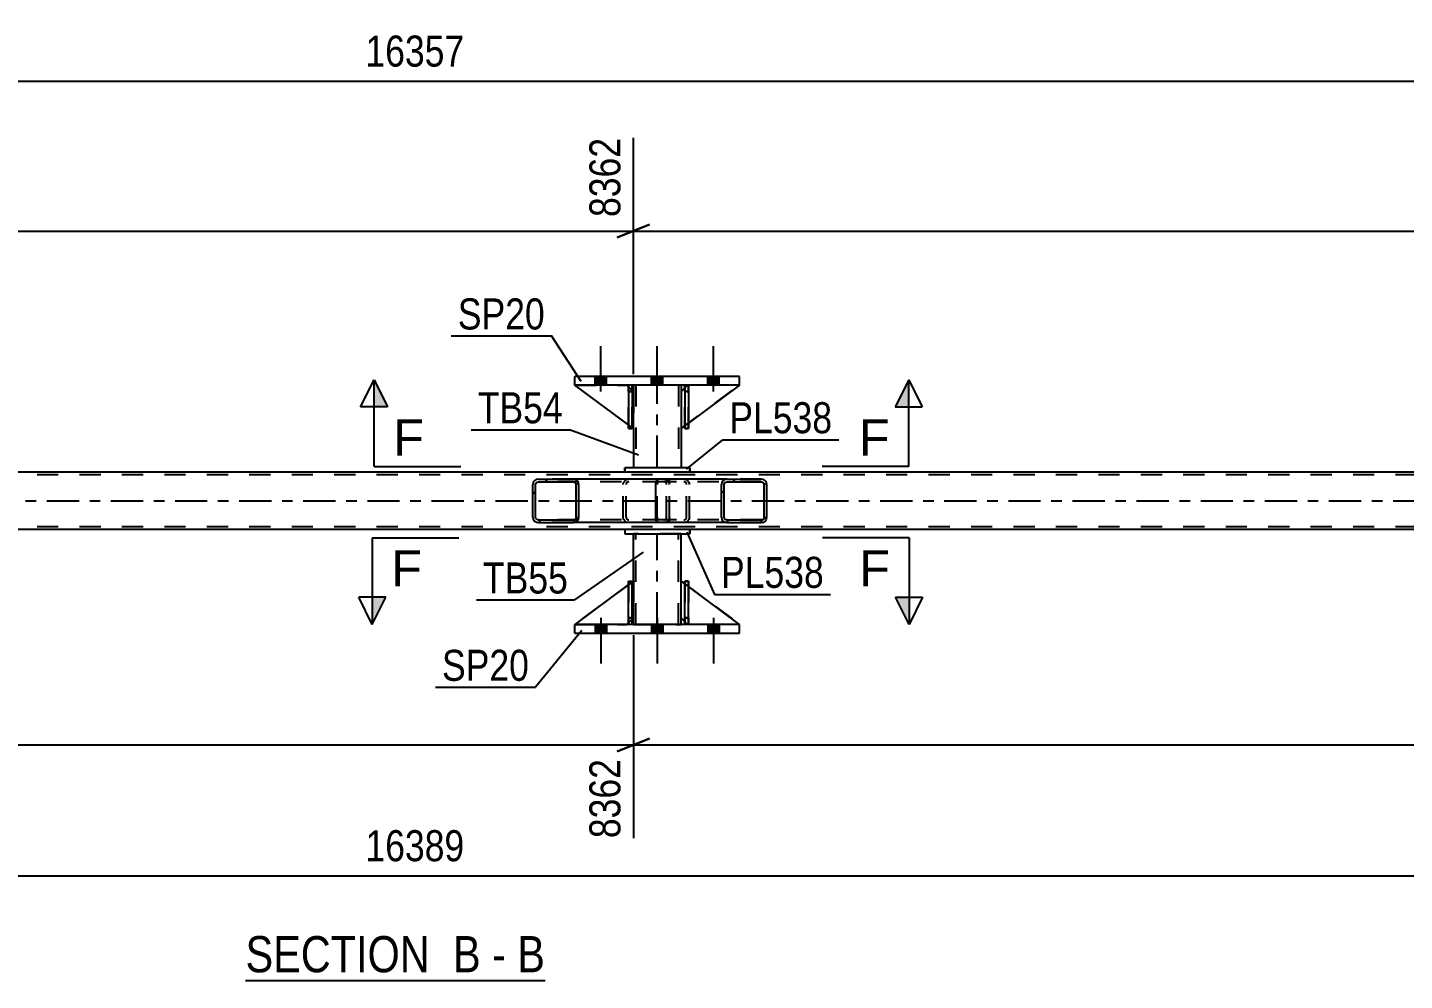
# Model space of a CAD drawing. Header units: millimetres. Extents: x -75 to 766, y -434 to 160.
# Drawn here: x 299.6 to 426.7, y -265.1 to -177.2 of the extents above; entities that cross this region are included whole.
import ezdxf

# ---------------------------------------------------------------- set-up
doc = ezdxf.new("R2010")
doc.units = ezdxf.units.MM
doc.linetypes.add('DXK_LINE_DOT2', pattern=[3.9198, 1.9599, -1.9599])
doc.linetypes.add('DXK_LINE_DOT3', pattern=[5.9187, 2.979, -0.9799, 0.9799, -0.9799])
doc.styles.add('Arial', font='arial.ttf', dxfattribs={"height": 0.2})
doc.styles.add('Arial Narrow', font='ARIALN.TTF', dxfattribs={"height": 0.2})

# ---------------------------------------------------------------- blocks, each defined once
blk = doc.blocks.new('Unknown-814185074-12 - 5260')
at = {"color": 6, "linetype": 'Continuous'}
blk.add_line((319.7, -265.13), (347.35, -265.13), dxfattribs=at)
at = {"color": 0, "linetype": 'Continuous'}
for points in [[(337.81, -264.38), (337.81, -260.88), (319.7, -260.88), (319.7, -264.38)], [(341.42, -264.38), (341.42, -260.88), (338.86, -260.88), (338.86, -264.38)], [(343.74, -264.38), (343.74, -260.88), (342.47, -260.88), (342.47, -264.38)], [(347.35, -264.38), (347.35, -260.88), (344.79, -260.88), (344.79, -264.38)]]:
    blk.add_wipeout(points, dxfattribs=at)
at = {"color": 7, "linetype": 'Continuous', "style": 'Arial Narrow'}
for s, p in [('SECTION ', (319.7, -264.38)), ('B', (338.86, -264.38)), ('B', (344.79, -264.38)), ('-', (342.47, -264.38))]:
    blk.add_text(s, height=3.34, dxfattribs=at).set_placement(p)
blk = doc.blocks.new('Part-814185074-5375 - 5260')
at = {"color": 2, "linetype": 'Continuous'}
for p, q in [((360.27, -210.44), (359.91, -210.79)), ((359.91, -210.79), (359.91, -214.19)), ((365.31, -210.19), (360.59, -213.69)), ((360.27, -213.93), (359.91, -214.19))]:
    blk.add_line(p, q, dxfattribs=at)
at = {"color": 7, "linetype": 'DXK_LINE_DOT2'}
for p, q in [((360.51, -210.19), (360.27, -210.44)), ((365.31, -210.19), (360.51, -210.19)), ((360.59, -213.69), (360.27, -213.93))]:
    blk.add_line(p, q, dxfattribs=at)
blk = doc.blocks.new('Part-814185074-5311 - 5260')
at = {"color": 7, "linetype": 'DXK_LINE_DOT2'}
for p, q in [((360.59, -228.27), (360.27, -228.27)), ((360.27, -231.67), (360.27, -228.27)), ((360.27, -228.27), (360.27, -232.27)), ((360.59, -228.27), (360.59, -231.67)), ((360.59, -232.27), (360.59, -228.27)), ((360.59, -231.67), (360.27, -231.67)), ((360.27, -232.27), (360.27, -231.67)), ((360.59, -232.27), (360.27, -232.27)), ((360.59, -231.67), (360.59, -232.27)), ((360.59, -232.27), (360.59, -232.27))]:
    blk.add_line(p, q, dxfattribs=at)
blk = doc.blocks.new('Part-814185074-5313 - 5260')
at = {"color": 2, "linetype": 'Continuous'}
for p, q in [((360.27, -232.27), (360.27, -228.27)), ((360.27, -228.27), (360.59, -228.27)), ((360.59, -232.27), (360.59, -228.27)), ((360.27, -232.27), (360.27, -232.27)), ((360.59, -232.27), (360.27, -232.27))]:
    blk.add_line(p, q, dxfattribs=at)
at = {"color": 7, "linetype": 'DXK_LINE_DOT2'}
for p, q in [((360.27, -228.27), (360.27, -231.67)), ((360.59, -231.67), (360.59, -228.27)), ((360.27, -231.67), (360.27, -232.27)), ((360.27, -231.67), (360.59, -231.67)), ((360.59, -232.27), (360.59, -231.67)), ((360.59, -232.27), (360.59, -232.27))]:
    blk.add_line(p, q, dxfattribs=at)
blk = doc.blocks.new('Part-814185074-5324 - 5260')
at = {"color": 2, "linetype": 'Continuous'}
for p, q in [((355.51, -210.19), (355.51, -210.79)), ((359.91, -210.19), (359.91, -210.79)), ((355.51, -214.19), (355.51, -217.83)), ((359.91, -214.19), (359.91, -217.83))]:
    blk.add_line(p, q, dxfattribs=at)
at = {"color": 7, "linetype": 'DXK_LINE_DOT2'}
for p, q in [((359.91, -210.19), (355.51, -210.19)), ((355.51, -210.79), (355.51, -214.19)), ((355.75, -210.19), (355.75, -217.83)), ((359.67, -210.19), (359.67, -217.83)), ((359.91, -210.79), (359.91, -214.19)), ((359.91, -217.83), (355.51, -217.83))]:
    blk.add_line(p, q, dxfattribs=at)
at = {"color": 7, "linetype": 'DXK_LINE_DOT3'}
blk.add_line((357.71, -217.83), (357.71, -210.19), dxfattribs=at)
blk = doc.blocks.new('Part-814185074-5329 - 5260')
at = {"color": 2, "linetype": 'Continuous'}
for p, q in [((360.71, -217.83), (354.71, -217.83)), ((354.71, -218.23), (354.71, -217.83)), ((354.71, -217.83), (354.71, -217.83)), ((360.71, -218.23), (354.71, -218.23)), ((354.71, -218.23), (354.71, -218.23)), ((360.71, -217.83), (360.71, -218.23)), ((360.71, -217.83), (360.71, -217.83)), ((360.71, -218.23), (360.71, -218.23))]:
    blk.add_line(p, q, dxfattribs=at)
at = {"color": 7, "linetype": 'DXK_LINE_DOT2'}
for p, q in [((360.71, -217.83), (354.71, -217.83)), ((354.71, -217.83), (354.71, -218.23)), ((360.71, -218.23), (354.71, -218.23)), ((360.71, -218.23), (360.71, -217.83))]:
    blk.add_line(p, q, dxfattribs=at)
blk = doc.blocks.new('Part-814185074-5334 - 5260')
at = {"color": 2, "linetype": 'Continuous'}
for p, q in [((354.71, -223.51), (354.71, -223.91)), ((360.71, -223.51), (354.71, -223.51)), ((360.71, -223.51), (360.71, -223.91)), ((360.71, -223.51), (360.71, -223.51)), ((354.71, -223.91), (360.71, -223.91)), ((360.71, -223.91), (360.71, -223.91))]:
    blk.add_line(p, q, dxfattribs=at)
at = {"color": 7, "linetype": 'DXK_LINE_DOT2'}
for p, q in [((354.71, -223.51), (354.71, -223.91)), ((360.71, -223.91), (360.71, -223.51)), ((360.71, -223.51), (360.71, -223.51)), ((360.71, -223.91), (360.71, -223.91))]:
    blk.add_line(p, q, dxfattribs=at)
blk = doc.blocks.new('Part-814185074-5339 - 5260')
at = {"color": 2, "linetype": 'Continuous'}
for p, q in [((355.51, -228.27), (355.51, -223.91)), ((359.91, -228.27), (359.91, -223.91)), ((355.51, -232.27), (355.51, -231.67)), ((359.91, -232.27), (359.91, -231.67))]:
    blk.add_line(p, q, dxfattribs=at)
at = {"color": 7, "linetype": 'DXK_LINE_DOT2'}
for p, q in [((359.91, -223.91), (355.51, -223.91)), ((355.75, -232.27), (355.75, -223.91)), ((359.67, -232.27), (359.67, -223.91)), ((355.51, -231.67), (355.51, -228.27)), ((359.91, -231.67), (359.91, -228.27)), ((355.51, -232.27), (359.91, -232.27))]:
    blk.add_line(p, q, dxfattribs=at)
at = {"color": 7, "linetype": 'DXK_LINE_DOT3'}
blk.add_line((357.71, -232.27), (357.71, -223.91), dxfattribs=at)
blk = doc.blocks.new('Part-814185074-5340 - 5260')
at = {"color": 2, "linetype": 'Continuous'}
for p, q in [((360.59, -210.19), (360.27, -210.19)), ((360.27, -210.19), (360.27, -214.19)), ((360.59, -210.19), (360.59, -210.19)), ((360.59, -210.19), (360.59, -214.19)), ((360.59, -214.19), (360.27, -214.19))]:
    blk.add_line(p, q, dxfattribs=at)
at = {"color": 7, "linetype": 'DXK_LINE_DOT2'}
for p, q in [((360.27, -210.79), (360.27, -210.19)), ((360.59, -210.79), (360.27, -210.79)), ((360.27, -210.79), (360.27, -214.19)), ((360.59, -210.79), (360.59, -210.19)), ((360.59, -210.19), (360.59, -210.19)), ((360.59, -214.19), (360.59, -210.79))]:
    blk.add_line(p, q, dxfattribs=at)
blk = doc.blocks.new('Part-814185074-5355 - 5260')
at = {"color": 2, "linetype": 'Continuous'}
for p, q in [((350.11, -210.19), (350.11, -209.39)), ((365.31, -209.39), (350.11, -209.39)), ((365.31, -210.19), (365.31, -209.39)), ((365.31, -210.19), (350.11, -210.19))]:
    blk.add_line(p, q, dxfattribs=at)
at = {"color": 7, "linetype": 'DXK_LINE_DOT2'}
for p, q in [((350.11, -210.19), (350.11, -209.39)), ((365.31, -210.19), (365.31, -209.39))]:
    blk.add_line(p, q, dxfattribs=at)
blk = doc.blocks.new('Part-814185074-5360 - 5260')
at = {"color": 2, "linetype": 'Continuous'}
for p, q in [((350.11, -233.07), (350.11, -232.27)), ((365.31, -232.27), (350.11, -232.27)), ((365.31, -233.07), (365.31, -232.27)), ((350.11, -233.07), (365.31, -233.07))]:
    blk.add_line(p, q, dxfattribs=at)
at = {"color": 7, "linetype": 'DXK_LINE_DOT2'}
for p, q in [((350.11, -233.07), (350.11, -232.27)), ((365.31, -233.07), (365.31, -232.27))]:
    blk.add_line(p, q, dxfattribs=at)
blk = doc.blocks.new('Part-814185074-5361 - 5260')
at = {"color": 2, "linetype": 'Continuous'}
for p, q in [((359.91, -231.67), (359.91, -228.27)), ((360.27, -228.54), (359.91, -228.27)), ((365.31, -232.27), (360.59, -228.77)), ((360.27, -232.03), (359.91, -231.67))]:
    blk.add_line(p, q, dxfattribs=at)
at = {"color": 7, "linetype": 'DXK_LINE_DOT2'}
for p, q in [((360.59, -228.77), (360.27, -228.54)), ((360.51, -232.27), (360.27, -232.03)), ((365.31, -232.27), (360.51, -232.27)), ((365.31, -232.27), (365.31, -232.27)), ((365.31, -232.27), (365.31, -232.27))]:
    blk.add_line(p, q, dxfattribs=at)
blk = doc.blocks.new('Part-814185074-5362 - 5260')
at = {"color": 7, "linetype": 'DXK_LINE_DOT2'}
for p, q in [((359.91, -231.67), (359.91, -228.27)), ((359.91, -228.27), (365.31, -232.27)), ((360.51, -232.27), (359.91, -231.67)), ((365.31, -232.27), (360.51, -232.27))]:
    blk.add_line(p, q, dxfattribs=at)
blk = doc.blocks.new('Part-814185074-5363 - 5260')
at = {"color": 2, "linetype": 'Continuous'}
for p, q in [((355.07, -228.6), (350.11, -232.27)), ((355.51, -228.27), (355.39, -228.37)), ((355.51, -231.67), (355.51, -228.27)), ((355.07, -232.12), (354.91, -232.27)), ((355.51, -231.67), (355.39, -231.8)), ((355.51, -231.67), (355.51, -231.67))]:
    blk.add_line(p, q, dxfattribs=at)
at = {"color": 7, "linetype": 'DXK_LINE_DOT2'}
for p, q in [((355.39, -228.37), (355.07, -228.6)), ((355.51, -231.67), (355.51, -228.27)), ((350.11, -232.27), (354.91, -232.27)), ((355.51, -231.67), (354.91, -232.27)), ((355.39, -231.8), (355.07, -232.12))]:
    blk.add_line(p, q, dxfattribs=at)
blk = doc.blocks.new('Part-814185074-5366 - 5260')
at = {"linetype": 'Continuous'}
h = blk.add_hatch(dxfattribs=at)
h.set_pattern_fill('', scale=0.7, style=0, pattern_type=0)
h.set_pattern_definition([(45, (367.7873, -219.1703), (-1.57154, 1.57154), [])])
h.paths.add_polyline_path([(367.83, -219.35), (367.79, -219.17), (367.68, -219.01), (367.52, -218.91), (367.32, -218.87), (364.14, -218.87), (363.95, -218.91), (363.78, -219.01), (363.67, -219.17), (363.64, -219.35), (363.64, -222.39), (363.67, -222.58), (363.78, -222.73), (363.95, -222.84), (364.14, -222.87), (367.32, -222.87), (367.52, -222.84), (367.68, -222.73), (367.79, -222.58), (367.83, -222.39)])
h.paths.add_polyline_path([(367.56, -222.49), (367.5, -222.56), (367.42, -222.62), (367.32, -222.63), (364.14, -222.63), (364.04, -222.62), (363.96, -222.56), (363.91, -222.49), (363.89, -222.39), (363.89, -219.35), (363.91, -219.26), (363.96, -219.18), (364.04, -219.13), (364.14, -219.11), (367.32, -219.11), (367.42, -219.13), (367.5, -219.18), (367.56, -219.26), (367.57, -219.35), (367.57, -222.39)])
at = {"color": 2, "linetype": 'Continuous'}
for p, q in [((357.57, -219.35), (357.59, -219.17)), ((357.57, -222.39), (357.57, -219.35)), ((357.59, -219.17), (357.65, -219.01)), ((357.65, -219.01), (357.73, -218.91)), ((357.73, -218.91), (357.84, -218.87)), ((364.14, -218.87), (357.84, -218.87)), ((363.67, -219.17), (363.64, -219.35)), ((363.64, -222.39), (363.64, -219.35)), ((363.89, -219.35), (363.91, -219.26)), ((363.89, -222.39), (363.89, -219.35)), ((363.91, -219.26), (363.96, -219.18)), ((364.14, -218.87), (363.95, -218.91)), ((363.96, -219.18), (364.04, -219.13)), ((364.04, -219.13), (364.14, -219.11)), ((364.14, -218.87), (367.32, -218.87)), ((364.14, -219.11), (367.32, -219.11)), ((367.52, -218.91), (367.32, -218.87)), ((367.32, -219.11), (367.42, -219.13)), ((367.42, -219.13), (367.5, -219.18)), ((367.5, -219.18), (367.56, -219.26)), ((367.56, -219.26), (367.57, -219.35)), ((367.57, -222.39), (367.57, -219.35)), ((367.83, -219.35), (367.79, -219.17)), ((367.83, -222.39), (367.83, -219.35)), ((357.59, -222.58), (357.57, -222.39)), ((363.64, -222.39), (363.67, -222.58)), ((363.91, -222.49), (363.89, -222.39)), ((367.57, -222.39), (367.56, -222.49)), ((367.79, -222.58), (367.83, -222.39)), ((357.65, -222.73), (357.59, -222.58)), ((357.73, -222.84), (357.65, -222.73)), ((357.84, -222.87), (357.73, -222.84)), ((364.14, -222.87), (357.84, -222.87)), ((363.96, -222.56), (363.91, -222.49)), ((363.95, -222.84), (364.14, -222.87)), ((364.04, -222.62), (363.96, -222.56)), ((364.14, -222.63), (364.04, -222.62)), ((364.14, -222.63), (367.32, -222.63)), ((364.14, -222.87), (367.32, -222.87)), ((367.42, -222.62), (367.32, -222.63)), ((367.32, -222.87), (367.52, -222.84)), ((367.5, -222.56), (367.42, -222.62)), ((367.56, -222.49), (367.5, -222.56))]:
    blk.add_line(p, q, dxfattribs=at)
at = {"color": 7, "linetype": 'DXK_LINE_DOT2'}
for p, q in [((357.71, -219.26), (357.7, -219.35)), ((357.7, -222.39), (357.7, -219.35)), ((357.74, -219.18), (357.71, -219.26)), ((357.79, -219.13), (357.74, -219.18)), ((357.84, -219.11), (357.79, -219.13)), ((367.32, -219.11), (357.84, -219.11)), ((358.83, -219.11), (358.83, -218.87)), ((360.17, -218.87), (360.36, -218.91)), ((360.27, -219.13), (360.17, -219.11)), ((360.35, -219.18), (360.27, -219.13)), ((360.4, -219.26), (360.35, -219.18)), ((360.42, -219.35), (360.4, -219.26)), ((360.42, -222.39), (360.42, -219.35)), ((360.64, -219.17), (360.68, -219.35)), ((360.68, -222.39), (360.68, -219.35)), ((367.32, -218.87), (364.14, -218.87)), ((357.7, -222.39), (357.71, -222.49)), ((360.4, -222.49), (360.42, -222.39)), ((360.68, -222.39), (360.64, -222.58)), ((357.71, -222.49), (357.74, -222.56)), ((357.74, -222.56), (357.79, -222.62)), ((357.79, -222.62), (357.84, -222.63)), ((367.32, -222.63), (357.84, -222.63)), ((358.83, -222.87), (358.83, -222.63)), ((360.17, -222.63), (360.27, -222.62)), ((360.36, -222.84), (360.17, -222.87)), ((360.27, -222.62), (360.35, -222.56)), ((360.35, -222.56), (360.4, -222.49)), ((367.32, -222.87), (364.14, -222.87))]:
    blk.add_line(p, q, dxfattribs=at)
for centre, start, end in [((360.19, -219.37), 23.8494, 68.8059), ((360.19, -222.38), 291.1941, 336.1506)]:
    blk.add_arc(centre, 0.492, start, end, dxfattribs=at)
at = {"color": 2, "linetype": 'Continuous'}
for centre, start, end in [((364.12, -219.37), 111.1941, 156.1506), ((367.34, -219.37), 23.8494, 68.8059), ((364.12, -222.38), 203.8494, 248.8059), ((367.34, -222.38), 291.1941, 336.1506)]:
    blk.add_arc(centre, 0.492, start, end, dxfattribs=at)
blk = doc.blocks.new('Part-814185074-5370 - 5260')
at = {"color": 7, "linetype": 'DXK_LINE_DOT2'}
for p, q in [((355.51, -228.27), (350.11, -232.27)), ((355.51, -231.67), (355.51, -228.27)), ((355.51, -228.27), (355.51, -231.67)), ((350.11, -232.27), (354.91, -232.27)), ((354.91, -232.27), (355.51, -231.67)), ((355.51, -231.67), (354.91, -232.27)), ((355.51, -231.67), (355.51, -231.67))]:
    blk.add_line(p, q, dxfattribs=at)
blk = doc.blocks.new('Part-814185074-5371 - 5260')
at = {"color": 2, "linetype": 'Continuous'}
for p, q in [((355.07, -232.27), (355.07, -228.27)), ((355.07, -228.27), (355.39, -228.27)), ((355.39, -232.27), (355.39, -228.27)), ((355.07, -232.27), (355.07, -232.27)), ((355.39, -232.27), (355.07, -232.27))]:
    blk.add_line(p, q, dxfattribs=at)
at = {"color": 7, "linetype": 'DXK_LINE_DOT2'}
for p, q in [((355.07, -228.27), (355.07, -231.67)), ((355.39, -231.67), (355.39, -228.27)), ((355.07, -231.67), (355.07, -232.27)), ((355.07, -231.67), (355.39, -231.67)), ((355.39, -232.27), (355.39, -231.67)), ((355.39, -232.27), (355.39, -232.27))]:
    blk.add_line(p, q, dxfattribs=at)
blk = doc.blocks.new('Part-814185074-5373 - 5260')
at = {"color": 7, "linetype": 'DXK_LINE_DOT2'}
for p, q in [((355.07, -228.27), (355.39, -228.27)), ((355.07, -231.67), (355.07, -228.27)), ((355.07, -228.27), (355.07, -232.27)), ((355.39, -228.27), (355.39, -231.67)), ((355.39, -232.27), (355.39, -228.37)), ((355.39, -231.67), (355.07, -231.67)), ((355.07, -232.27), (355.07, -231.67)), ((355.39, -232.27), (355.07, -232.27)), ((355.39, -231.67), (355.39, -232.27)), ((355.39, -232.27), (355.39, -232.27))]:
    blk.add_line(p, q, dxfattribs=at)
blk = doc.blocks.new('Part-814185074-5396 - 5260')
at = {"color": 7, "linetype": 'DXK_LINE_DOT2'}
for p, q in [((360.27, -210.79), (360.27, -210.19)), ((360.27, -210.19), (360.27, -210.19)), ((360.27, -210.19), (360.27, -214.19)), ((360.59, -210.19), (360.27, -210.19)), ((360.27, -214.19), (360.27, -210.79)), ((360.27, -210.79), (360.59, -210.79)), ((360.59, -210.79), (360.59, -210.19)), ((360.59, -214.19), (360.59, -210.19)), ((360.59, -210.79), (360.59, -214.19)), ((360.27, -214.19), (360.59, -214.19))]:
    blk.add_line(p, q, dxfattribs=at)
blk = doc.blocks.new('Part-814185074-5415 - 5260')
at = {"color": 7, "linetype": 'DXK_LINE_DOT2'}
for p, q in [((360.51, -210.19), (359.91, -210.79)), ((359.91, -214.19), (365.31, -210.19)), ((359.91, -210.79), (359.91, -214.19)), ((365.31, -210.19), (360.51, -210.19))]:
    blk.add_line(p, q, dxfattribs=at)
blk = doc.blocks.new('Part-814185074-5416 - 5260')
at = {"color": 2, "linetype": 'Continuous'}
for p, q in [((355.07, -213.86), (350.11, -210.19)), ((355.07, -210.35), (354.91, -210.19)), ((355.51, -210.79), (355.39, -210.67)), ((355.51, -210.79), (355.51, -210.79)), ((355.51, -214.19), (355.51, -210.79)), ((355.39, -214.1), (355.51, -214.19)), ((355.51, -214.19), (355.51, -214.19))]:
    blk.add_line(p, q, dxfattribs=at)
at = {"color": 7, "linetype": 'DXK_LINE_DOT2'}
for p, q in [((354.91, -210.19), (350.11, -210.19)), ((354.91, -210.19), (355.51, -210.79)), ((355.39, -210.67), (355.07, -210.35)), ((355.51, -210.79), (355.51, -214.19)), ((355.39, -214.1), (355.07, -213.86))]:
    blk.add_line(p, q, dxfattribs=at)
blk = doc.blocks.new('Part-814185074-5417 - 5260')
at = {"color": 7, "linetype": 'DXK_LINE_DOT2'}
for p, q in [((355.51, -214.19), (350.11, -210.19)), ((350.11, -210.19), (354.91, -210.19)), ((354.91, -210.19), (355.51, -210.79)), ((355.51, -210.79), (354.91, -210.19)), ((355.51, -210.79), (355.51, -214.19)), ((355.51, -210.79), (355.51, -210.79)), ((355.51, -210.79), (355.51, -214.19))]:
    blk.add_line(p, q, dxfattribs=at)
blk = doc.blocks.new('Part-814185074-5418 - 5260')
at = {"color": 2, "linetype": 'Continuous'}
for p, q in [((355.39, -210.19), (355.07, -210.19)), ((355.07, -210.19), (355.07, -214.19)), ((355.39, -210.19), (355.39, -210.19)), ((355.39, -210.19), (355.39, -214.19)), ((355.39, -214.19), (355.07, -214.19))]:
    blk.add_line(p, q, dxfattribs=at)
at = {"color": 7, "linetype": 'DXK_LINE_DOT2'}
for p, q in [((355.07, -210.79), (355.07, -210.19)), ((355.39, -210.79), (355.07, -210.79)), ((355.07, -210.79), (355.07, -214.19)), ((355.39, -210.79), (355.39, -210.19)), ((355.39, -210.19), (355.39, -210.19)), ((355.39, -214.19), (355.39, -210.79))]:
    blk.add_line(p, q, dxfattribs=at)
blk = doc.blocks.new('Part-814185074-5420 - 5260')
at = {"color": 7, "linetype": 'DXK_LINE_DOT2'}
for p, q in [((355.07, -210.79), (355.07, -210.19)), ((355.07, -210.19), (355.07, -210.19)), ((355.07, -210.19), (355.07, -214.19)), ((355.39, -210.19), (355.07, -210.19)), ((355.07, -214.19), (355.07, -210.79)), ((355.07, -210.79), (355.39, -210.79)), ((355.39, -210.79), (355.39, -210.19)), ((355.39, -214.19), (355.39, -210.19)), ((355.39, -210.79), (355.39, -214.19)), ((355.07, -214.19), (355.39, -214.19))]:
    blk.add_line(p, q, dxfattribs=at)
blk = doc.blocks.new('Part-814185074-5479 - 5260')
at = {"color": 7, "linetype": 'DXK_LINE_DOT2'}
for p, q in [((623.83, -218.47), (46.85, -218.47)), ((360.71, -218.23), (354.71, -218.23)), ((623.83, -223.27), (46.85, -223.27)), ((360.71, -223.51), (354.71, -223.51))]:
    blk.add_line(p, q, dxfattribs=at)
at = {"color": 2, "linetype": 'Continuous'}
for p, q in [((354.71, -218.23), (190.44, -218.23)), ((524.98, -218.23), (360.71, -218.23)), ((354.71, -223.51), (190.44, -223.51)), ((524.98, -223.51), (360.71, -223.51))]:
    blk.add_line(p, q, dxfattribs=at)
at = {"color": 7, "linetype": 'DXK_LINE_DOT3'}
blk.add_line((46.85, -220.87), (623.83, -220.87), dxfattribs=at)
blk = doc.blocks.new('Part-814185074-5481 - 5260')
at = {"linetype": 'Continuous'}
h = blk.add_hatch(dxfattribs=at)
h.set_pattern_fill('', scale=0.7, style=0, pattern_type=0)
h.set_pattern_definition([(45, (350.4424, -219.1703), (-1.57154, 1.57154), [])])
h.paths.add_polyline_path([(350.48, -219.35), (350.44, -219.17), (350.33, -219.01), (350.17, -218.91), (349.97, -218.87), (346.74, -218.87), (346.54, -218.91), (346.37, -219.01), (346.26, -219.17), (346.22, -219.35), (346.22, -222.39), (346.26, -222.58), (346.37, -222.73), (346.54, -222.84), (346.74, -222.87), (349.97, -222.87), (350.17, -222.84), (350.33, -222.73), (350.44, -222.58), (350.48, -222.39)])
h.paths.add_polyline_path([(350.21, -222.49), (350.15, -222.56), (350.07, -222.62), (349.97, -222.63), (346.74, -222.63), (346.64, -222.62), (346.55, -222.56), (346.5, -222.49), (346.48, -222.39), (346.48, -219.35), (346.5, -219.26), (346.55, -219.18), (346.64, -219.13), (346.74, -219.11), (349.97, -219.11), (350.07, -219.13), (350.15, -219.18), (350.21, -219.26), (350.23, -219.35), (350.23, -222.39)])
at = {"color": 2, "linetype": 'Continuous'}
for p, q in [((346.26, -219.17), (346.22, -219.35)), ((346.22, -222.39), (346.22, -219.35)), ((346.48, -219.35), (346.5, -219.26)), ((346.48, -222.39), (346.48, -219.35)), ((346.5, -219.26), (346.55, -219.18)), ((346.74, -218.87), (346.54, -218.91)), ((346.55, -219.18), (346.64, -219.13)), ((346.64, -219.13), (346.74, -219.11)), ((346.74, -218.87), (349.97, -218.87)), ((346.74, -219.11), (349.97, -219.11)), ((357.84, -218.87), (349.97, -218.87)), ((350.17, -218.91), (349.97, -218.87)), ((349.97, -219.11), (350.07, -219.13)), ((350.07, -219.13), (350.15, -219.18)), ((350.15, -219.18), (350.21, -219.26)), ((350.21, -219.26), (350.23, -219.35)), ((350.23, -222.39), (350.23, -219.35)), ((350.48, -219.35), (350.44, -219.17)), ((350.48, -222.39), (350.48, -219.35)), ((346.22, -222.39), (346.26, -222.58)), ((346.5, -222.49), (346.48, -222.39)), ((350.23, -222.39), (350.21, -222.49)), ((350.44, -222.58), (350.48, -222.39)), ((346.55, -222.56), (346.5, -222.49)), ((346.54, -222.84), (346.74, -222.87)), ((346.64, -222.62), (346.55, -222.56)), ((346.74, -222.63), (346.64, -222.62)), ((346.74, -222.63), (349.97, -222.63)), ((346.74, -222.87), (349.97, -222.87)), ((350.07, -222.62), (349.97, -222.63)), ((349.97, -222.87), (350.17, -222.84)), ((357.84, -222.87), (349.97, -222.87)), ((350.15, -222.56), (350.07, -222.62)), ((350.21, -222.49), (350.15, -222.56))]:
    blk.add_line(p, q, dxfattribs=at)
at = {"color": 7, "linetype": 'DXK_LINE_DOT2'}
for p, q in [((349.97, -218.87), (346.74, -218.87)), ((358.32, -219.11), (346.74, -219.11)), ((354.57, -219.35), (354.61, -219.17)), ((354.57, -222.39), (354.57, -219.35)), ((354.85, -219.26), (354.83, -219.35)), ((354.83, -222.39), (354.83, -219.35)), ((354.9, -219.18), (354.85, -219.26)), ((354.89, -218.91), (355.08, -218.87)), ((354.99, -219.13), (354.9, -219.18)), ((355.08, -219.11), (354.99, -219.13)), ((358.32, -218.87), (357.84, -218.87)), ((358.32, -218.87), (358.52, -218.91)), ((358.42, -219.13), (358.32, -219.11)), ((358.5, -219.18), (358.42, -219.13)), ((358.56, -219.26), (358.5, -219.18)), ((358.58, -219.35), (358.56, -219.26)), ((358.58, -222.39), (358.58, -219.35)), ((358.79, -219.17), (358.83, -219.35)), ((358.83, -222.39), (358.83, -219.35)), ((354.61, -222.58), (354.57, -222.39)), ((354.83, -222.39), (354.85, -222.49)), ((358.56, -222.49), (358.58, -222.39)), ((358.83, -222.39), (358.79, -222.58)), ((358.32, -222.63), (346.74, -222.63)), ((349.97, -222.87), (346.74, -222.87)), ((354.85, -222.49), (354.9, -222.56)), ((355.08, -222.87), (354.89, -222.84)), ((354.9, -222.56), (354.99, -222.62)), ((354.99, -222.62), (355.08, -222.63)), ((358.32, -222.87), (357.84, -222.87)), ((358.32, -222.63), (358.42, -222.62)), ((358.52, -222.84), (358.32, -222.87)), ((358.42, -222.62), (358.5, -222.56)), ((358.5, -222.56), (358.56, -222.49))]:
    blk.add_line(p, q, dxfattribs=at)
at = {"color": 2, "linetype": 'Continuous'}
for centre, start, end in [((346.72, -219.37), 110.7583, 155.68), ((349.99, -219.37), 24.32, 69.2417), ((346.72, -222.37), 204.32, 249.2417), ((349.99, -222.37), 290.7583, 335.68)]:
    blk.add_arc(centre, 0.496, start, end, dxfattribs=at)
at = {"color": 7, "linetype": 'DXK_LINE_DOT2'}
for centre, start, end in [((355.07, -219.37), 110.7583, 155.68), ((358.34, -219.37), 24.32, 69.2417), ((355.07, -222.37), 204.32, 249.2417), ((358.34, -222.37), 290.7583, 335.68)]:
    blk.add_arc(centre, 0.496, start, end, dxfattribs=at)
blk = doc.blocks.new('Bolt-814185074-5543 - 5260')
at = {"linetype": 'Continuous'}
for points in [[(351.99, -210.19), (353.03, -210.19), (353.03, -209.39), (351.99, -209.39)], [(351.99, -210.19), (353.03, -210.19), (353.03, -209.39), (351.99, -209.39)], [(351.99, -210.19), (353.03, -210.19), (353.03, -209.39), (351.99, -209.39)], [(357.19, -210.19), (358.23, -210.19), (358.23, -209.39), (357.19, -209.39)], [(357.19, -210.19), (358.23, -210.19), (358.23, -209.39), (357.19, -209.39)], [(362.39, -210.19), (363.43, -210.19), (363.43, -209.39), (362.39, -209.39)], [(362.39, -210.19), (363.43, -210.19), (363.43, -209.39), (362.39, -209.39)], [(362.39, -210.19), (363.43, -210.19), (363.43, -209.39), (362.39, -209.39)]]:
    blk.add_hatch(color=1, dxfattribs=at).paths.add_polyline_path(points)
at = {"color": 1, "linetype": 'Continuous'}
for p, q in [((352.51, -210.79), (352.51, -206.59)), ((352.51, -210.79), (352.51, -206.59)), ((352.51, -210.79), (352.51, -206.59)), ((357.71, -210.79), (357.71, -206.59)), ((357.71, -210.79), (357.71, -206.59)), ((362.91, -210.79), (362.91, -206.59)), ((362.91, -210.79), (362.91, -206.59)), ((362.91, -210.79), (362.91, -206.59)), ((351.99, -210.19), (351.99, -209.39)), ((351.99, -210.19), (351.99, -209.39)), ((351.99, -210.19), (351.99, -209.39)), ((353.03, -210.19), (353.03, -209.39)), ((353.03, -210.19), (353.03, -209.39)), ((353.03, -210.19), (353.03, -209.39)), ((357.19, -210.19), (357.19, -209.39)), ((357.19, -210.19), (357.19, -209.39)), ((358.23, -210.19), (358.23, -209.39)), ((358.23, -210.19), (358.23, -209.39)), ((362.39, -210.19), (362.39, -209.39)), ((362.39, -210.19), (362.39, -209.39)), ((362.39, -210.19), (362.39, -209.39)), ((363.43, -210.19), (363.43, -209.39)), ((363.43, -210.19), (363.43, -209.39)), ((363.43, -210.19), (363.43, -209.39))]:
    blk.add_line(p, q, dxfattribs=at)
blk = doc.blocks.new('Bolt-814185074-5544 - 5260')
at = {"linetype": 'Continuous'}
for points in [[(353.03, -232.27), (351.99, -232.27), (351.99, -233.07), (353.03, -233.07)], [(353.03, -232.27), (351.99, -232.27), (351.99, -233.07), (353.03, -233.07)], [(353.03, -232.27), (351.99, -232.27), (351.99, -233.07), (353.03, -233.07)], [(358.23, -232.27), (357.19, -232.27), (357.19, -233.07), (358.23, -233.07)], [(358.23, -232.27), (357.19, -232.27), (357.19, -233.07), (358.23, -233.07)], [(363.43, -232.27), (362.39, -232.27), (362.39, -233.07), (363.43, -233.07)], [(363.43, -232.27), (362.39, -232.27), (362.39, -233.07), (363.43, -233.07)], [(363.43, -232.27), (362.39, -232.27), (362.39, -233.07), (363.43, -233.07)]]:
    blk.add_hatch(color=1, dxfattribs=at).paths.add_polyline_path(points)
at = {"color": 1, "linetype": 'Continuous'}
for p, q in [((351.99, -232.27), (351.99, -233.07)), ((351.99, -232.27), (351.99, -233.07)), ((351.99, -232.27), (351.99, -233.07)), ((352.51, -231.67), (352.51, -235.87)), ((352.51, -231.67), (352.51, -235.87)), ((352.51, -231.67), (352.51, -235.87)), ((353.03, -232.27), (353.03, -233.07)), ((353.03, -232.27), (353.03, -233.07)), ((353.03, -232.27), (353.03, -233.07)), ((357.19, -232.27), (357.19, -233.07)), ((357.19, -232.27), (357.19, -233.07)), ((357.71, -231.67), (357.71, -235.87)), ((357.71, -231.67), (357.71, -235.87)), ((358.23, -232.27), (358.23, -233.07)), ((358.23, -232.27), (358.23, -233.07)), ((362.39, -232.27), (362.39, -233.07)), ((362.39, -232.27), (362.39, -233.07)), ((362.39, -232.27), (362.39, -233.07)), ((362.91, -231.67), (362.91, -235.87)), ((362.91, -231.67), (362.91, -235.87)), ((362.91, -231.67), (362.91, -235.87)), ((363.43, -232.27), (363.43, -233.07)), ((363.43, -232.27), (363.43, -233.07)), ((363.43, -232.27), (363.43, -233.07))]:
    blk.add_line(p, q, dxfattribs=at)
blk = doc.blocks.new('StraightDimension-814185074-5656 - 5260')
at = {"color": 7, "linetype": 'Continuous'}
blk.add_line((35.99, -255.48), (634.69, -255.48), dxfattribs=at)
at = {"color": 0}
blk.add_wipeout([(340.51, -254.73), (340.51, -250.53), (330.17, -250.53), (330.17, -254.73)], dxfattribs=at)
at = {"color": 3, "style": 'Arial Narrow'}
blk.add_text('16389', height=2.863, dxfattribs=at).set_placement((330.77, -254.13))
blk = doc.blocks.new('StraightDimension-814185074-5727 - 5260')
at = {"color": 7, "linetype": 'Continuous'}
for p, q in [((355.51, -209.19), (355.51, -187.36)), ((354.01, -196.57), (357.01, -195.37)), ((185.24, -195.97), (355.51, -195.97))]:
    blk.add_line(p, q, dxfattribs=at)
at = {"color": 0, "linetype": 'Continuous'}
blk.add_wipeout([(354.91, -186.76), (350.71, -186.76), (350.71, -195.27), (354.91, -195.27)], dxfattribs=at)
at = {"color": 3, "linetype": 'Continuous', "style": 'Arial Narrow'}
blk.add_text('8362', height=2.863, rotation=90.0002, dxfattribs=at).set_placement((354.31, -194.67))
blk = doc.blocks.new('StraightDimension-814185074-5732 - 5260')
at = {"color": 7, "linetype": 'Continuous'}
for p, q in [((355.51, -209.19), (355.51, -187.36)), ((357.01, -195.37), (354.01, -196.57)), ((355.51, -195.97), (525.78, -195.97))]:
    blk.add_line(p, q, dxfattribs=at)
blk = doc.blocks.new('StraightDimension-814185074-9192 - 5260')
at = {"color": 7, "linetype": 'Continuous'}
blk.add_line((36.63, -182.14), (634.05, -182.14), dxfattribs=at)
at = {"color": 0}
blk.add_wipeout([(340.51, -181.39), (340.51, -177.19), (330.17, -177.19), (330.17, -181.39)], dxfattribs=at)
at = {"color": 3, "style": 'Arial Narrow'}
blk.add_text('16357', height=2.863, dxfattribs=at).set_placement((330.77, -180.79))
blk = doc.blocks.new('StraightDimension-814185074-12446 - 5260')
at = {"color": 7, "linetype": 'Continuous'}
for p, q in [((355.51, -233.27), (355.51, -252)), ((357.01, -242.79), (354.01, -243.99)), ((355.51, -243.39), (525.78, -243.39))]:
    blk.add_line(p, q, dxfattribs=at)
blk = doc.blocks.new('StraightDimension-814185074-12447 - 5260')
at = {"color": 7, "linetype": 'Continuous'}
for p, q in [((355.51, -233.27), (355.51, -252)), ((354.01, -243.99), (357.01, -242.79)), ((185.24, -243.39), (355.51, -243.39))]:
    blk.add_line(p, q, dxfattribs=at)
at = {"color": 0, "linetype": 'Continuous'}
blk.add_wipeout([(354.91, -244.09), (350.71, -244.09), (350.71, -252.6), (354.91, -252.6)], dxfattribs=at)
at = {"color": 3, "linetype": 'Continuous', "style": 'Arial Narrow'}
blk.add_text('8362', height=2.863, rotation=90.0002, dxfattribs=at).set_placement((354.31, -252))
blk = doc.blocks.new('Mark-814185074-5320 - 5260')
at = {"color": 0}
blk.add_wipeout([(349, -213.71), (349, -210.71), (341.14, -210.71), (341.14, -213.71)], dxfattribs=at)
blk.add_wipeout([(349, -213.71), (349, -210.71), (341.14, -210.71), (341.14, -213.71)], dxfattribs=at)
at = {"color": 30, "linetype": 'Continuous'}
for p in [(340.54, -214.31), (355.97, -216.64)]:
    blk.add_line(p, (349.6, -214.31), dxfattribs=at)
at = {"color": 3, "style": 'Arial Narrow'}
blk.add_text('TB54', height=2.863, dxfattribs=at).set_placement((341.14, -213.71))
blk = doc.blocks.new('Mark-814185074-5325 - 5260')
at = {"color": 0}
blk.add_wipeout([(373.87, -214.63), (373.87, -211.63), (364.37, -211.63), (364.37, -214.63)], dxfattribs=at)
blk.add_wipeout([(373.87, -214.63), (373.87, -211.63), (364.37, -211.63), (364.37, -214.63)], dxfattribs=at)
at = {"color": 30, "linetype": 'Continuous'}
for p, q in [((360.4, -217.93), (363.77, -215.23)), ((363.77, -215.23), (374.47, -215.23))]:
    blk.add_line(p, q, dxfattribs=at)
at = {"color": 3, "style": 'Arial Narrow'}
blk.add_text('PL538', height=2.863, dxfattribs=at).set_placement((364.37, -214.63))
blk = doc.blocks.new('Mark-814185074-5330 - 5260')
at = {"color": 0}
blk.add_wipeout([(373.11, -228.9), (373.11, -225.9), (363.6, -225.9), (363.6, -228.9)], dxfattribs=at)
blk.add_wipeout([(373.11, -228.9), (373.11, -225.9), (363.6, -225.9), (363.6, -228.9)], dxfattribs=at)
at = {"color": 30, "linetype": 'Continuous'}
for p, q in [((360.44, -223.75), (363, -229.5)), ((363, -229.5), (373.71, -229.5))]:
    blk.add_line(p, q, dxfattribs=at)
at = {"color": 3, "style": 'Arial Narrow'}
blk.add_text('PL538', height=2.863, dxfattribs=at).set_placement((363.6, -228.9))
blk = doc.blocks.new('Mark-814185074-5335 - 5260')
at = {"color": 0}
blk.add_wipeout([(349.48, -229.42), (349.48, -226.42), (341.62, -226.42), (341.62, -229.42)], dxfattribs=at)
blk.add_wipeout([(349.48, -229.42), (349.48, -226.42), (341.62, -226.42), (341.62, -229.42)], dxfattribs=at)
at = {"color": 30, "linetype": 'Continuous'}
for p in [(356.41, -225.6), (341.02, -230.02)]:
    blk.add_line(p, (350.08, -230.02), dxfattribs=at)
at = {"color": 3, "style": 'Arial Narrow'}
blk.add_text('TB55', height=2.863, dxfattribs=at).set_placement((341.62, -229.42))
blk = doc.blocks.new('Mark-814185074-5351 - 5260')
at = {"color": 0}
blk.add_wipeout([(347.34, -205.05), (347.34, -202.05), (339.3, -202.05), (339.3, -205.05)], dxfattribs=at)
blk.add_wipeout([(347.34, -205.05), (347.34, -202.05), (339.3, -202.05), (339.3, -205.05)], dxfattribs=at)
at = {"color": 30, "linetype": 'Continuous'}
for p in [(338.7, -205.65), (350.69, -209.86)]:
    blk.add_line(p, (347.94, -205.65), dxfattribs=at)
at = {"color": 3, "style": 'Arial Narrow'}
blk.add_text('SP20', height=2.863, dxfattribs=at).set_placement((339.3, -205.05))
blk = doc.blocks.new('Mark-814185074-5356 - 5260')
at = {"color": 0}
blk.add_wipeout([(345.88, -237.48), (345.88, -234.48), (337.84, -234.48), (337.84, -237.48)], dxfattribs=at)
blk.add_wipeout([(345.88, -237.48), (345.88, -234.48), (337.84, -234.48), (337.84, -237.48)], dxfattribs=at)
at = {"color": 30, "linetype": 'Continuous'}
for p in [(350.75, -232.83), (337.24, -238.08)]:
    blk.add_line(p, (346.48, -238.08), dxfattribs=at)
at = {"color": 3, "style": 'Arial Narrow'}
blk.add_text('SP20', height=2.863, dxfattribs=at).set_placement((337.84, -237.48))
blk = doc.blocks.new('SectionMark-814185074-5749 - 5260')
at = {"linetype": 'Continuous'}
for points in [[(332.82, -212.2), (331.57, -212.2), (331.57, -209.7)], [(380.93, -212.2), (379.68, -212.2), (380.93, -209.7)]]:
    blk.add_hatch(color=6, dxfattribs=at).paths.add_polyline_path(points)
at = {"color": 6, "linetype": 'Continuous'}
for p, q in [((330.32, -212.2), (331.57, -209.7)), ((331.57, -217.7), (331.57, -209.7)), ((331.57, -209.7), (332.82, -212.2)), ((380.93, -209.7), (379.68, -212.2)), ((380.93, -217.7), (380.93, -209.7)), ((380.93, -209.7), (382.18, -212.2)), ((332.82, -212.2), (330.32, -212.2)), ((379.68, -212.2), (382.18, -212.2)), ((331.57, -217.7), (339.57, -217.7)), ((380.93, -217.7), (372.93, -217.7))]:
    blk.add_line(p, q, dxfattribs=at)
at = {"color": 0, "linetype": 'Continuous'}
for points in [[(336.17, -216.7), (336.17, -213.2), (333.32, -213.2), (333.32, -216.7)], [(379.18, -216.7), (379.18, -213.2), (376.33, -213.2), (376.33, -216.7)]]:
    blk.add_wipeout(points, dxfattribs=at)
at = {"color": 3, "linetype": 'Continuous', "style": 'Arial'}
for p in [(333.32, -216.7), (376.33, -216.7)]:
    blk.add_text('F', height=3.34, dxfattribs=at).set_placement(p)
blk = doc.blocks.new('SectionMark-814185074-5751 - 5260')
at = {"linetype": 'Continuous'}
for points in [[(331.4, -229.77), (332.65, -229.77), (331.4, -232.27)], [(379.71, -229.77), (380.96, -229.77), (380.96, -232.27)]]:
    blk.add_hatch(color=6, dxfattribs=at).paths.add_polyline_path(points)
at = {"color": 6, "linetype": 'Continuous'}
for p, q in [((331.4, -224.27), (339.4, -224.27)), ((331.4, -224.27), (331.4, -232.27)), ((380.96, -224.27), (372.96, -224.27)), ((380.96, -224.27), (380.96, -232.27)), ((331.4, -232.27), (330.15, -229.77)), ((332.65, -229.77), (330.15, -229.77)), ((331.4, -232.27), (332.65, -229.77)), ((379.71, -229.77), (382.21, -229.77)), ((380.96, -232.27), (379.71, -229.77)), ((382.21, -229.77), (380.96, -232.27))]:
    blk.add_line(p, q, dxfattribs=at)
at = {"color": 0, "linetype": 'Continuous'}
for points in [[(336, -228.77), (336, -225.27), (333.15, -225.27), (333.15, -228.77)], [(379.21, -228.77), (379.21, -225.27), (376.36, -225.27), (376.36, -228.77)]]:
    blk.add_wipeout(points, dxfattribs=at)
at = {"color": 3, "linetype": 'Continuous', "style": 'Arial'}
for p in [(333.15, -228.77), (376.36, -228.77)]:
    blk.add_text('F', height=3.34, dxfattribs=at).set_placement(p)

msp = doc.modelspace()

# ---------------------------------------------------------------- block references
for name in ['Bolt-814185074-5543 - 5260', 'Part-814185074-5355 - 5260', 'Part-814185074-5416 - 5260', 'Part-814185074-5417 - 5260', 'Part-814185074-5418 - 5260', 'Part-814185074-5420 - 5260', 'Part-814185074-5324 - 5260', 'Part-814185074-5375 - 5260', 'Part-814185074-5415 - 5260', 'Part-814185074-5340 - 5260', 'Part-814185074-5396 - 5260', 'Part-814185074-5479 - 5260', 'Part-814185074-5329 - 5260', 'Part-814185074-5481 - 5260', 'Part-814185074-5366 - 5260', 'Part-814185074-5334 - 5260', 'Part-814185074-5339 - 5260', 'Part-814185074-5363 - 5260', 'Part-814185074-5370 - 5260', 'Part-814185074-5371 - 5260', 'Part-814185074-5373 - 5260', 'Part-814185074-5361 - 5260', 'Part-814185074-5362 - 5260', 'Part-814185074-5311 - 5260', 'Part-814185074-5313 - 5260', 'Part-814185074-5360 - 5260', 'Bolt-814185074-5544 - 5260', 'Unknown-814185074-12 - 5260']:
    msp.add_blockref(name, (0, 0))

# ---------------------------------------------------------------- next in the draw order: block references
for name in ['StraightDimension-814185074-5727 - 5260', 'StraightDimension-814185074-5656 - 5260']:
    msp.add_blockref(name, (0, 0))

# ---------------------------------------------------------------- next in the draw order: block references
for name in ['StraightDimension-814185074-5732 - 5260', 'Mark-814185074-5330 - 5260', 'Mark-814185074-5335 - 5260', 'StraightDimension-814185074-12446 - 5260']:
    msp.add_blockref(name, (0, 0))

# ---------------------------------------------------------------- next in the draw order: block references
for name in ['StraightDimension-814185074-9192 - 5260', 'StraightDimension-814185074-12447 - 5260']:
    msp.add_blockref(name, (0, 0))

# ---------------------------------------------------------------- next in the draw order: block references
for name in ['Mark-814185074-5351 - 5260', 'Mark-814185074-5320 - 5260', 'Mark-814185074-5325 - 5260', 'Mark-814185074-5356 - 5260']:
    msp.add_blockref(name, (0, 0))

# ---------------------------------------------------------------- next in the draw order: block references
for name in ['SectionMark-814185074-5749 - 5260', 'SectionMark-814185074-5751 - 5260']:
    msp.add_blockref(name, (0, 0))

doc.saveas('drawing.dxf')
